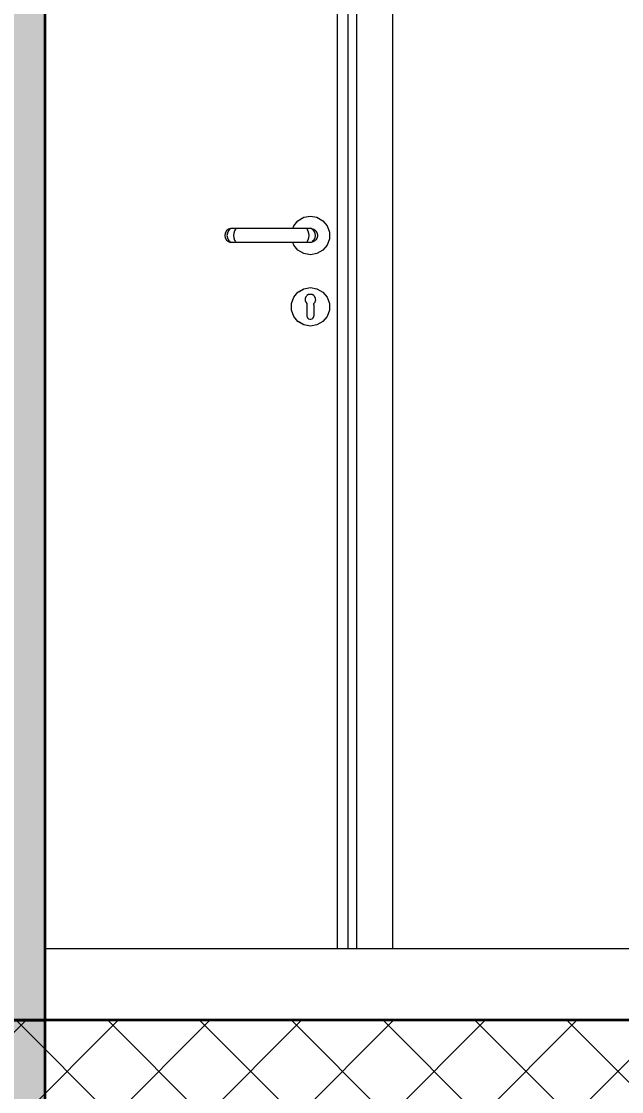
# Model space of a CAD drawing. Header units: millimetres. Extents: x -15634 to 67596, y -3027 to 55843.
# Drawn here: x 3861 to 4703, y 17796 to 19296 of the extents above; entities that cross this region are included whole.
import ezdxf

# ---------------------------------------------------------------- set-up
doc = ezdxf.new("R2010")
doc.units = ezdxf.units.MM
doc.header["$MEASUREMENT"] = 0
doc.set_wipeout_variables(frame=1)
doc.linetypes.add('Wipeout_Contour', pattern=[1000, 0, -1000])
doc.layers.add('Dimensioning - General', color=7, linetype='Continuous')
doc.layers.add('Structural - Bearing', color=7, linetype='Continuous')
for name, color, linetype, lineweight, true_color in [('Dimensioning - General_Pen_No__61', 7, 'Continuous', 20, 0x6a6a6a), ('Dimensioning - General_Pen_No__88', 7, 'Continuous', 20, 0xfd4435), ('Structural - Bearing_Pen_No__61', 7, 'Continuous', 20, 0x6a6a6a), ('Structural - Bearing_Pen_No__82', 7, 'Continuous', 20, 0xaaaaaa)]:
    doc.layers.add(name, color=color, linetype=linetype, lineweight=lineweight, true_color=true_color)
for name, color, linetype, lineweight in [('Structural - Bearing_Pen_No__1', 7, 'Continuous', 13), ('Structural - Bearing_Pen_No__101', 252, 'Continuous', 13), ('Structural - Bearing_Pen_No__7', 7, 'Continuous', 35)]:
    doc.layers.add(name, color=color, linetype=linetype, lineweight=lineweight)
doc.styles.add('GENERATED_STYLE_6', font='calibril.ttf')
doc.dimstyles.new('GENERATED_STYLE__3', dxfattribs={"dimtxt": 195.999997, "dimasz": 106.4, "dimexe": 0.18, "dimexo": 0.0625, "dimgap": 0.09, "dimtad": 1, "dimdec": 0, "dimlfac": 0.1, "dimzin": 0, "dimdsep": 46, "dimtxsty": 'GENERATED_STYLE_6', "dimblk": 'ARROWHEAD_2', "dimblk1": 'ARROWHEAD_2', "dimblk2": 'ARROWHEAD_2', "dimcen": 0.09, "dimse1": 1, "dimse2": 1, "dimclrd": 256, "dimclre": 256, "dimclrt": 256, "dimadec": 0, "dimazin": 0, "dimtfac": 1, "dimtdec": 4, "dimtmove": 0, "dimatfit": 3, "dimfxl": 1, "dimtolj": 1, "dimtzin": 0, "dimarcsym": 0})

# ---------------------------------------------------------------- blocks, each defined once
blk = doc.blocks.new('*D46')
at = {"layer": 'Dimensioning - General_Pen_No__61', "color": 251, "linetype": 'Continuous', "lineweight": 20, "true_color": 0x6a6a6a, "transparency": 16777216}
for p, q in [((27454.4, 17936), (27594.4, 17855.2)), ((27629.4, 17895.6), (27419.4, 17895.6)), ((27524.4, 17695.6), (27524.4, 17895.6)), ((27454.4, 17736), (27594.4, 17655.2)), ((27629.4, 17695.6), (27419.4, 17695.6))]:
    blk.add_line(p, q, dxfattribs=at)
blk = doc.blocks.new('ARROWHEAD_2')
at = {"color": 0, "linetype": 'Continuous', "lineweight": 0}
for p, q in [((-0.378, -0.655), (0.378, 0.655)), ((0, 0), (-1, 0))]:
    blk.add_line(p, q, dxfattribs=at)
blk = doc.blocks.new('*D47')
at = {"layer": 'Dimensioning - General_Pen_No__61', "color": 251, "linetype": 'Continuous', "lineweight": 20, "true_color": 0x6a6a6a, "transparency": 16777216}
for p, q in [((27454.4, 20636), (27594.4, 20555.2)), ((27629.4, 20595.6), (27419.4, 20595.6)), ((27524.4, 17895.6), (27524.4, 20595.6)), ((27454.4, 17936), (27594.4, 17855.2)), ((27629.4, 17895.6), (27419.4, 17895.6))]:
    blk.add_line(p, q, dxfattribs=at)
at = {"layer": 'Dimensioning - General_Pen_No__88', "color": 20, "lineweight": 20, "true_color": 0xfd4435, "transparency": 16777216, "char_height": 196, "attachment_point": 7, "rotation": 90, "style": 'GENERATED_STYLE_6'}
for s, insert in [('\\A1;{\\pql;\\fCalibri Light|b0|i0|c0|p34;20}', (27485.2, 20237.4)), ('\\A1;{\\pql;\\fCalibri Light|b0|i0|c0|p34;270}', (27485.2, 19007.3))]:
    blk.add_mtext(s, dxfattribs=dict(at, insert=insert))
blk = doc.blocks.new('*D94')
at = {"layer": 'Dimensioning - General_Pen_No__61', "color": 251, "linetype": 'Continuous', "lineweight": 20, "true_color": 0x6a6a6a, "transparency": 16777216}
for p, q in [((28004.4, 17936), (28144.4, 17855.2)), ((28179.4, 17895.6), (27969.4, 17895.6)), ((28074.4, 17695.6), (28074.4, 17895.6)), ((28004.4, 17736), (28144.4, 17655.2)), ((28179.4, 17695.6), (27969.4, 17695.6))]:
    blk.add_line(p, q, dxfattribs=at)
blk = doc.blocks.new('*D95')
at = {"layer": 'Dimensioning - General_Pen_No__61', "color": 251, "linetype": 'Continuous', "lineweight": 20, "true_color": 0x6a6a6a, "transparency": 16777216}
for p, q in [((28004.4, 20636), (28144.4, 20555.2)), ((28179.4, 20595.6), (27969.4, 20595.6)), ((28074.4, 17895.6), (28074.4, 20595.6)), ((28004.4, 17936), (28144.4, 17855.2)), ((28179.4, 17895.6), (27969.4, 17895.6))]:
    blk.add_line(p, q, dxfattribs=at)
at = {"layer": 'Dimensioning - General_Pen_No__88', "color": 20, "lineweight": 20, "true_color": 0xfd4435, "transparency": 16777216, "char_height": 196, "attachment_point": 7, "rotation": 90, "style": 'GENERATED_STYLE_6'}
for s, insert in [('\\A1;{\\pql;\\fCalibri Light|b0|i0|c0|p34;20}', (28035.2, 20237.4)), ('\\A1;{\\pql;\\fCalibri Light|b0|i0|c0|p34;270}', (28035.2, 19007.3))]:
    blk.add_mtext(s, dxfattribs=dict(at, insert=insert))
blk = doc.blocks.new('*D125')
at = {"layer": 'Dimensioning - General_Pen_No__61', "color": 251, "linetype": 'Continuous', "lineweight": 20, "true_color": 0x6a6a6a, "transparency": 16777216}
for p, q in [((28554.4, 17936), (28694.4, 17855.2)), ((28729.4, 17895.6), (28519.4, 17895.6)), ((28624.4, 14995.6), (28624.4, 17895.6)), ((28554.4, 15036), (28694.4, 14955.2)), ((28729.4, 14995.6), (28519.4, 14995.6))]:
    blk.add_line(p, q, dxfattribs=at)
at = {"layer": 'Dimensioning - General_Pen_No__88', "color": 20, "lineweight": 20, "true_color": 0xfd4435, "transparency": 16777216, "insert": (28585.2, 16207.3), "char_height": 196, "attachment_point": 7, "rotation": 90, "style": 'GENERATED_STYLE_6'}
blk.add_mtext('\\A1;{\\pql;\\fCalibri Light|b0|i0|c0|p34;290}', dxfattribs=at)
blk = doc.blocks.new('*D126')
at = {"layer": 'Dimensioning - General_Pen_No__61', "color": 251, "linetype": 'Continuous', "lineweight": 20, "true_color": 0x6a6a6a, "transparency": 16777216}
for p, q in [((28554.4, 20836), (28694.4, 20755.2)), ((28729.4, 20795.6), (28519.4, 20795.6)), ((28624.4, 17895.6), (28624.4, 20795.6)), ((28554.4, 17936), (28694.4, 17855.2)), ((28729.4, 17895.6), (28519.4, 17895.6))]:
    blk.add_line(p, q, dxfattribs=at)
at = {"layer": 'Dimensioning - General_Pen_No__88', "color": 20, "lineweight": 20, "true_color": 0xfd4435, "transparency": 16777216, "insert": (28585.2, 19107.3), "char_height": 196, "attachment_point": 7, "rotation": 90, "style": 'GENERATED_STYLE_6'}
blk.add_mtext('\\A1;{\\pql;\\fCalibri Light|b0|i0|c0|p34;290}', dxfattribs=at)

msp = doc.modelspace()

# ---------------------------------------------------------------- wipeouts: each hides what was drawn before it
at = {"color": 254, "linetype": 'Wipeout_Contour', "lineweight": 0, "ltscale": 78090.72784}
msp.add_wipeout([(4319.4, 17995.6), (4331.4, 17995.6), (4331.4, 20082.6), (4319.4, 20070.6)], dxfattribs=at).dxf.layer = 'Structural - Bearing'
at = {"color": 254, "linetype": 'Wipeout_Contour', "lineweight": 0, "ltscale": 525671.543718}
msp.add_wipeout([(4241.7, 19005.5), (4268.1, 19005.5), (4271.4, 19004.3), (4274, 19002), (4275.8, 18999), (4276.4, 18995.6), (4275.8, 18992.2), (4274, 18989.2), (4271.4, 18986.9), (4268.1, 18985.8), (4241.7, 18985.8), (4243, 18982.1), (4249, 18974.9), (4257.1, 18970.2), (4266.4, 18968.6), (4275.6, 18970.2), (4283.7, 18974.9), (4289.7, 18982.1), (4293, 18990.9), (4293, 19000.3), (4289.7, 19009.1), (4283.7, 19016.3), (4275.6, 19021), (4266.4, 19022.6), (4257.1, 19021), (4249, 19016.3), (4243, 19009.1)], dxfattribs=at).dxf.layer = 'Structural - Bearing'
at = {"color": 254, "linetype": 'Wipeout_Contour', "lineweight": 0, "ltscale": 135685.341615}
msp.add_wipeout([(4260, 18909.4), (4260.9, 18910.5), (4257.2, 18920.9), (4249.1, 18916.2), (4259, 18904.4), (4259, 18904.4), (4259, 18907)], dxfattribs=at).dxf.layer = 'Structural - Bearing'

# ---------------------------------------------------------------- next in the draw order: wipeouts: each hides what was drawn before it
at = {"color": 254, "linetype": 'Wipeout_Contour', "lineweight": 0, "ltscale": 78178.989806}
msp.add_wipeout([(4381.4, 17995.6), (4381.4, 20132.6), (4331.4, 20082.6), (4331.4, 17995.6)], dxfattribs=at).dxf.layer = 'Structural - Bearing'
at = {"color": 254, "linetype": 'Wipeout_Contour', "lineweight": 0, "ltscale": 78037.695023}
msp.add_wipeout([(4304.4, 20055.6), (4304.4, 17995.6), (4319.4, 17995.6), (4319.4, 20055.6)], dxfattribs=at).dxf.layer = 'Structural - Bearing'
at = {"color": 254, "linetype": 'Wipeout_Contour', "lineweight": 0, "ltscale": 77913.321711}
msp.add_wipeout([(4265.9, 19005.5), (4268.8, 19004.3), (4271.4, 19004.3), (4268.1, 19005.5)], dxfattribs=at).dxf.layer = 'Structural - Bearing'
at = {"color": 254, "linetype": 'Wipeout_Contour', "lineweight": 0, "ltscale": 77875.789723}
msp.add_wipeout([(4273.3, 18995.6), (4272.8, 18992.2), (4275.8, 18992.2), (4276.4, 18995.6)], dxfattribs=at).dxf.layer = 'Structural - Bearing'
at = {"color": 254, "linetype": 'Wipeout_Contour', "lineweight": 0, "ltscale": 116267.524957}
msp.add_wipeout([(4259.8, 18902), (4259, 18904.4), (4249.1, 18916.2), (4243.1, 18909.1), (4261.4, 18898.5), (4261.4, 18900)], dxfattribs=at).dxf.layer = 'Structural - Bearing'

# ---------------------------------------------------------------- next in the draw order: wipeouts: each hides what was drawn before it
at = {"color": 254, "linetype": 'Wipeout_Contour', "lineweight": 0, "ltscale": 77909.108755}
msp.add_wipeout([(4268.8, 19004.3), (4271.2, 19002), (4274, 19002), (4271.4, 19004.3)], dxfattribs=at).dxf.layer = 'Structural - Bearing'
at = {"color": 254, "linetype": 'Wipeout_Contour', "lineweight": 0, "ltscale": 77862.278344}
msp.add_wipeout([(4272.8, 18992.2), (4271.2, 18989.2), (4274, 18989.2), (4275.8, 18992.2)], dxfattribs=at).dxf.layer = 'Structural - Bearing'
at = {"color": 254, "linetype": 'Wipeout_Contour', "lineweight": 0, "ltscale": 77563.065218}
msp.add_wipeout([(4249, 18916.3), (4249.1, 18916.2), (4257.2, 18920.9), (4257.1, 18921)], dxfattribs=at).dxf.layer = 'Structural - Bearing'

# ---------------------------------------------------------------- next in the draw order: wipeouts: each hides what was drawn before it
at = {"color": 254, "linetype": 'Wipeout_Contour', "lineweight": 0, "ltscale": 77900.710206}
msp.add_wipeout([(4271.2, 19002), (4272.8, 18999), (4275.8, 18999), (4274, 19002)], dxfattribs=at).dxf.layer = 'Structural - Bearing'
at = {"color": 254, "linetype": 'Wipeout_Contour', "lineweight": 0, "ltscale": 77850.226387}
msp.add_wipeout([(4271.2, 18989.2), (4268.8, 18986.9), (4271.4, 18986.9), (4274, 18989.2)], dxfattribs=at).dxf.layer = 'Structural - Bearing'
at = {"color": 254, "linetype": 'Wipeout_Contour', "lineweight": 0, "ltscale": 116336.309587}
msp.add_wipeout([(4261.6, 18911.3), (4263.8, 18912.6), (4266.4, 18913), (4266.4, 18922.5), (4257.2, 18920.9), (4260.9, 18910.5)], dxfattribs=at).dxf.layer = 'Structural - Bearing'

# ---------------------------------------------------------------- next in the draw order: wipeouts: each hides what was drawn before it
at = {"color": 254, "linetype": 'Wipeout_Contour', "lineweight": 0, "ltscale": 77889.136807}
msp.add_wipeout([(4275.8, 18999), (4272.8, 18999), (4273.3, 18995.6), (4276.4, 18995.6)], dxfattribs=at).dxf.layer = 'Structural - Bearing'
at = {"color": 254, "linetype": 'Wipeout_Contour', "lineweight": 0, "ltscale": 77841.089581}
msp.add_wipeout([(4268.8, 18986.9), (4265.9, 18985.8), (4268.1, 18985.8), (4271.4, 18986.9)], dxfattribs=at).dxf.layer = 'Structural - Bearing'
at = {"color": 254, "linetype": 'Wipeout_Contour', "lineweight": 0, "ltscale": 77582.974572}
msp.add_wipeout([(4257.1, 18921), (4257.2, 18920.9), (4266.4, 18922.5), (4266.4, 18922.6)], dxfattribs=at).dxf.layer = 'Structural - Bearing'
at = {"color": 254, "linetype": 'Wipeout_Contour', "lineweight": 0, "ltscale": 77492.706753}
msp.add_wipeout([(4261.4, 18896.5), (4261.4, 18898.5), (4243.1, 18909.1), (4239.9, 18900.3)], dxfattribs=at).dxf.layer = 'Structural - Bearing'

# ---------------------------------------------------------------- next in the draw order: wipeouts: each hides what was drawn before it
at = {"color": 254, "linetype": 'Wipeout_Contour', "lineweight": 0, "ltscale": 77909.341599}
msp.add_wipeout([(4265.9, 19005.5), (4259.8, 19005.5), (4261.5, 19004.3), (4268.8, 19004.3)], dxfattribs=at).dxf.layer = 'Structural - Bearing'
at = {"color": 254, "linetype": 'Wipeout_Contour', "lineweight": 0, "ltscale": 77870.448893}
msp.add_wipeout([(4273.3, 18995.6), (4264, 18995.6), (4263.7, 18992.2), (4272.8, 18992.2)], dxfattribs=at).dxf.layer = 'Structural - Bearing'
at = {"color": 254, "linetype": 'Wipeout_Contour', "lineweight": 0, "ltscale": 77533.750429}
msp.add_wipeout([(4243, 18909.1), (4243.1, 18909.1), (4249.1, 18916.2), (4249, 18916.3)], dxfattribs=at).dxf.layer = 'Structural - Bearing'
at = {"color": 254, "linetype": 'Wipeout_Contour', "lineweight": 0, "ltscale": 116346.219234}
msp.add_wipeout([(4268.9, 18912.6), (4271.1, 18911.3), (4271.8, 18910.5), (4275.6, 18920.9), (4266.4, 18922.5), (4266.4, 18913)], dxfattribs=at).dxf.layer = 'Structural - Bearing'
at = {"color": 254, "linetype": 'Wipeout_Contour', "lineweight": 0, "ltscale": 96771.207453}
msp.add_wipeout([(4257.2, 18870.3), (4261.5, 18882.3), (4261.4, 18883.1), (4261.4, 18889.6), (4249.1, 18875)], dxfattribs=at).dxf.layer = 'Structural - Bearing'

# ---------------------------------------------------------------- next in the draw order: wipeouts: each hides what was drawn before it
at = {"color": 254, "linetype": 'Wipeout_Contour', "lineweight": 0, "ltscale": 77904.494913}
msp.add_wipeout([(4268.8, 19004.3), (4261.5, 19004.3), (4262.8, 19002), (4271.2, 19002)], dxfattribs=at).dxf.layer = 'Structural - Bearing'
at = {"color": 254, "linetype": 'Wipeout_Contour', "lineweight": 0, "ltscale": 77857.189617}
msp.add_wipeout([(4272.8, 18992.2), (4263.7, 18992.2), (4262.8, 18989.2), (4271.2, 18989.2)], dxfattribs=at).dxf.layer = 'Structural - Bearing'
at = {"color": 254, "linetype": 'Wipeout_Contour', "lineweight": 0, "ltscale": 77591.086113}
msp.add_wipeout([(4266.4, 18922.6), (4266.4, 18922.5), (4275.6, 18920.9), (4275.6, 18921)], dxfattribs=at).dxf.layer = 'Structural - Bearing'
at = {"color": 254, "linetype": 'Wipeout_Contour', "lineweight": 0, "ltscale": 77432.221307}
msp.add_wipeout([(4261.4, 18889.6), (4261.4, 18892.7), (4243.1, 18882.2), (4249.1, 18875)], dxfattribs=at).dxf.layer = 'Structural - Bearing'

# ---------------------------------------------------------------- next in the draw order: wipeouts: each hides what was drawn before it
at = {"color": 254, "linetype": 'Wipeout_Contour', "lineweight": 0, "ltscale": 77895.623967}
msp.add_wipeout([(4271.2, 19002), (4262.8, 19002), (4263.7, 18999), (4272.8, 18999)], dxfattribs=at).dxf.layer = 'Structural - Bearing'
at = {"color": 254, "linetype": 'Wipeout_Contour', "lineweight": 0, "ltscale": 77845.60908}
msp.add_wipeout([(4271.2, 18989.2), (4262.8, 18989.2), (4261.5, 18986.9), (4268.8, 18986.9)], dxfattribs=at).dxf.layer = 'Structural - Bearing'
at = {"color": 254, "linetype": 'Wipeout_Contour', "lineweight": 0, "ltscale": 135712.647661}
msp.add_wipeout([(4272.8, 18909.4), (4273.7, 18907), (4273.8, 18904.4), (4273.7, 18904.4), (4283.7, 18916.2), (4275.6, 18920.9), (4271.8, 18910.5)], dxfattribs=at).dxf.layer = 'Structural - Bearing'
at = {"color": 254, "linetype": 'Wipeout_Contour', "lineweight": 0, "ltscale": 77451.044207}
msp.add_wipeout([(4261.4, 18892.7), (4261.4, 18894.7), (4239.9, 18890.9), (4243.1, 18882.2)], dxfattribs=at).dxf.layer = 'Structural - Bearing'

# ---------------------------------------------------------------- next in the draw order: wipeouts: each hides what was drawn before it
at = {"color": 254, "linetype": 'Wipeout_Contour', "lineweight": 0, "ltscale": 77883.796884}
msp.add_wipeout([(4272.8, 18999), (4263.7, 18999), (4264, 18995.6), (4273.3, 18995.6)], dxfattribs=at).dxf.layer = 'Structural - Bearing'
at = {"color": 254, "linetype": 'Wipeout_Contour', "lineweight": 0, "ltscale": 77837.10579}
msp.add_wipeout([(4268.8, 18986.9), (4261.5, 18986.9), (4259.8, 18985.8), (4265.9, 18985.8)], dxfattribs=at).dxf.layer = 'Structural - Bearing'
at = {"color": 254, "linetype": 'Wipeout_Contour', "lineweight": 0, "ltscale": 77586.422024}
msp.add_wipeout([(4275.6, 18921), (4275.6, 18920.9), (4283.7, 18916.2), (4283.7, 18916.3)], dxfattribs=at).dxf.layer = 'Structural - Bearing'
at = {"color": 254, "linetype": 'Wipeout_Contour', "lineweight": 0, "ltscale": 77471.208056}
msp.add_wipeout([(4261.4, 18894.7), (4261.4, 18896.5), (4239.9, 18900.3), (4239.9, 18890.9)], dxfattribs=at).dxf.layer = 'Structural - Bearing'
at = {"color": 254, "linetype": 'Wipeout_Contour', "lineweight": 0, "ltscale": 154821.606977}
msp.add_wipeout([(4261.7, 18881.4), (4261.5, 18882.3), (4257.2, 18870.3), (4266.4, 18868.7), (4266.4, 18878.2), (4265.5, 18878.2), (4263.9, 18878.8), (4262.5, 18879.9)], dxfattribs=at).dxf.layer = 'Structural - Bearing'

# ---------------------------------------------------------------- next in the draw order: wipeouts: each hides what was drawn before it
at = {"color": 254, "linetype": 'Wipeout_Contour', "lineweight": 0, "ltscale": 77902.530439}
msp.add_wipeout([(4259.8, 19005.5), (4251.6, 19005.5), (4252, 19004.3), (4261.5, 19004.3)], dxfattribs=at).dxf.layer = 'Structural - Bearing'
at = {"color": 254, "linetype": 'Wipeout_Contour', "lineweight": 0, "ltscale": 77861.509586}
msp.add_wipeout([(4252.7, 18995.6), (4252.6, 18992.2), (4263.7, 18992.2), (4264, 18995.6)], dxfattribs=at).dxf.layer = 'Structural - Bearing'
at = {"color": 254, "linetype": 'Wipeout_Contour', "lineweight": 0, "ltscale": 116296.424628}
msp.add_wipeout([(4272.9, 18902), (4271.4, 18900), (4271.4, 18898.5), (4289.7, 18909.1), (4283.7, 18916.2), (4273.7, 18904.4)], dxfattribs=at).dxf.layer = 'Structural - Bearing'
at = {"color": 254, "linetype": 'Wipeout_Contour', "lineweight": 0, "ltscale": 77498.557855}
msp.add_wipeout([(4239.8, 18900.3), (4239.9, 18900.3), (4243.1, 18909.1), (4243, 18909.1)], dxfattribs=at).dxf.layer = 'Structural - Bearing'
at = {"color": 254, "linetype": 'Wipeout_Contour', "lineweight": 0, "ltscale": 77383.682763}
msp.add_wipeout([(4257.1, 18870.2), (4257.2, 18870.3), (4249.1, 18875), (4249, 18874.9)], dxfattribs=at).dxf.layer = 'Structural - Bearing'
at = {"color": 254, "linetype": 'Wipeout_Contour', "lineweight": 0, "ltscale": 154833.568287}
msp.add_wipeout([(4267.2, 18878.2), (4266.4, 18878.2), (4266.4, 18868.7), (4275.6, 18870.3), (4271.2, 18882.3), (4271.1, 18881.4), (4270.2, 18879.9), (4268.9, 18878.8)], dxfattribs=at).dxf.layer = 'Structural - Bearing'

# ---------------------------------------------------------------- next in the draw order: wipeouts: each hides what was drawn before it
at = {"color": 254, "linetype": 'Wipeout_Contour', "lineweight": 0, "ltscale": 77896.689499}
msp.add_wipeout([(4261.5, 19004.3), (4252, 19004.3), (4252.4, 19002), (4262.8, 19002)], dxfattribs=at).dxf.layer = 'Structural - Bearing'
at = {"color": 254, "linetype": 'Wipeout_Contour', "lineweight": 0, "ltscale": 77848.641145}
msp.add_wipeout([(4252.6, 18992.2), (4252.4, 18989.2), (4262.8, 18989.2), (4263.7, 18992.2)], dxfattribs=at).dxf.layer = 'Structural - Bearing'
at = {"color": 254, "linetype": 'Wipeout_Contour', "lineweight": 0, "ltscale": 77569.544596}
msp.add_wipeout([(4283.7, 18916.3), (4283.7, 18916.2), (4289.7, 18909.1), (4289.7, 18909.1)], dxfattribs=at).dxf.layer = 'Structural - Bearing'
at = {"color": 254, "linetype": 'Wipeout_Contour', "lineweight": 0, "ltscale": 77400.599462}
msp.add_wipeout([(4249, 18874.9), (4249.1, 18875), (4243.1, 18882.2), (4243, 18882.1)], dxfattribs=at).dxf.layer = 'Structural - Bearing'
at = {"color": 254, "linetype": 'Wipeout_Contour', "lineweight": 0, "ltscale": 77379.006551}
msp.add_wipeout([(4266.4, 18868.6), (4266.4, 18868.7), (4257.2, 18870.3), (4257.1, 18870.2)], dxfattribs=at).dxf.layer = 'Structural - Bearing'

# ---------------------------------------------------------------- next in the draw order: wipeouts: each hides what was drawn before it
at = {"color": 254, "linetype": 'Wipeout_Contour', "lineweight": 0, "ltscale": 77887.079671}
msp.add_wipeout([(4252.4, 19002), (4252.6, 18999), (4263.7, 18999), (4262.8, 19002)], dxfattribs=at).dxf.layer = 'Structural - Bearing'
at = {"color": 254, "linetype": 'Wipeout_Contour', "lineweight": 0, "ltscale": 77837.797809}
msp.add_wipeout([(4262.8, 18989.2), (4252.4, 18989.2), (4252, 18986.9), (4261.5, 18986.9)], dxfattribs=at).dxf.layer = 'Structural - Bearing'
at = {"color": 254, "linetype": 'Wipeout_Contour', "lineweight": 0, "ltscale": 77519.097693}
msp.add_wipeout([(4271.4, 18898.5), (4271.4, 18896.5), (4292.9, 18900.3), (4289.7, 18909.1)], dxfattribs=at).dxf.layer = 'Structural - Bearing'
at = {"color": 254, "linetype": 'Wipeout_Contour', "lineweight": 0, "ltscale": 77427.709507}
msp.add_wipeout([(4243, 18882.1), (4243.1, 18882.2), (4239.9, 18890.9), (4239.8, 18890.9)], dxfattribs=at).dxf.layer = 'Structural - Bearing'

# ---------------------------------------------------------------- next in the draw order: wipeouts: each hides what was drawn before it
at = {"color": 254, "linetype": 'Wipeout_Contour', "lineweight": 0, "ltscale": 77874.859092}
msp.add_wipeout([(4252.6, 18999), (4252.7, 18995.6), (4264, 18995.6), (4263.7, 18999)], dxfattribs=at).dxf.layer = 'Structural - Bearing'
at = {"color": 254, "linetype": 'Wipeout_Contour', "lineweight": 0, "ltscale": 77830.288337}
msp.add_wipeout([(4261.5, 18986.9), (4252, 18986.9), (4251.6, 18985.8), (4259.8, 18985.8)], dxfattribs=at).dxf.layer = 'Structural - Bearing'
at = {"color": 254, "linetype": 'Wipeout_Contour', "lineweight": 0, "ltscale": 77461.731752}
msp.add_wipeout([(4239.8, 18890.9), (4239.9, 18890.9), (4239.9, 18900.3), (4239.8, 18900.3)], dxfattribs=at).dxf.layer = 'Structural - Bearing'
at = {"color": 254, "linetype": 'Wipeout_Contour', "lineweight": 0, "ltscale": 77542.482599}
msp.add_wipeout([(4289.7, 18909.1), (4289.7, 18909.1), (4292.9, 18900.3), (4293, 18900.3)], dxfattribs=at).dxf.layer = 'Structural - Bearing'
at = {"color": 254, "linetype": 'Wipeout_Contour', "lineweight": 0, "ltscale": 96789.93227}
msp.add_wipeout([(4283.7, 18875), (4271.4, 18889.6), (4271.4, 18883.1), (4271.2, 18882.3), (4275.6, 18870.3)], dxfattribs=at).dxf.layer = 'Structural - Bearing'

# ---------------------------------------------------------------- next in the draw order: wipeouts: each hides what was drawn before it
at = {"color": 254, "linetype": 'Wipeout_Contour', "lineweight": 0, "ltscale": 77863.656284}
msp.add_wipeout([(4251.6, 19005.5), (4171.1, 19005.5), (4170.7, 19004.3), (4252, 19004.3)], dxfattribs=at).dxf.layer = 'Structural - Bearing'
at = {"color": 254, "linetype": 'Wipeout_Contour', "lineweight": 0, "ltscale": 77820.845193}
msp.add_wipeout([(4252.7, 18995.6), (4170.1, 18995.6), (4170.1, 18992.2), (4252.6, 18992.2)], dxfattribs=at).dxf.layer = 'Structural - Bearing'
at = {"color": 254, "linetype": 'Wipeout_Contour', "lineweight": 0, "ltscale": 77498.9509}
msp.add_wipeout([(4271.4, 18896.5), (4271.4, 18894.7), (4292.9, 18890.9), (4292.9, 18900.3)], dxfattribs=at).dxf.layer = 'Structural - Bearing'
at = {"color": 254, "linetype": 'Wipeout_Contour', "lineweight": 0, "ltscale": 77387.138848}
msp.add_wipeout([(4275.6, 18870.2), (4275.6, 18870.3), (4266.4, 18868.7), (4266.4, 18868.6)], dxfattribs=at).dxf.layer = 'Structural - Bearing'

# ---------------------------------------------------------------- next in the draw order: wipeouts: each hides what was drawn before it
at = {"color": 254, "linetype": 'Wipeout_Contour', "lineweight": 0, "ltscale": 77808.293084}
msp.add_wipeout([(4170.1, 18992.2), (4170.4, 18989.2), (4252.4, 18989.2), (4252.6, 18992.2)], dxfattribs=at).dxf.layer = 'Structural - Bearing'
at = {"color": 254, "linetype": 'Wipeout_Contour', "lineweight": 0, "ltscale": 77856.980998}
msp.add_wipeout([(4252, 19004.3), (4170.7, 19004.3), (4170.4, 19002), (4252.4, 19002)], dxfattribs=at).dxf.layer = 'Structural - Bearing'
at = {"color": 254, "linetype": 'Wipeout_Contour', "lineweight": 0, "ltscale": 77477.455038}
msp.add_wipeout([(4271.4, 18894.7), (4271.4, 18892.7), (4289.7, 18882.2), (4292.9, 18890.9)], dxfattribs=at).dxf.layer = 'Structural - Bearing'

# ---------------------------------------------------------------- next in the draw order: wipeouts: each hides what was drawn before it
at = {"color": 254, "linetype": 'Wipeout_Contour', "lineweight": 0, "ltscale": 77846.751505}
msp.add_wipeout([(4170.1, 18999), (4252.6, 18999), (4252.4, 19002), (4170.4, 19002)], dxfattribs=at).dxf.layer = 'Structural - Bearing'
at = {"color": 254, "linetype": 'Wipeout_Contour', "lineweight": 0, "ltscale": 77798.059277}
msp.add_wipeout([(4252.4, 18989.2), (4170.4, 18989.2), (4170.7, 18986.9), (4252, 18986.9)], dxfattribs=at).dxf.layer = 'Structural - Bearing'
at = {"color": 254, "linetype": 'Wipeout_Contour', "lineweight": 0, "ltscale": 77454.664524}
msp.add_wipeout([(4271.4, 18892.7), (4271.4, 18889.6), (4283.7, 18875), (4289.7, 18882.2)], dxfattribs=at).dxf.layer = 'Structural - Bearing'

# ---------------------------------------------------------------- next in the draw order: wipeouts: each hides what was drawn before it
at = {"color": 254, "linetype": 'Wipeout_Contour', "lineweight": 0, "ltscale": 77834.201663}
msp.add_wipeout([(4252.6, 18999), (4170.1, 18999), (4170.1, 18995.6), (4252.7, 18995.6)], dxfattribs=at).dxf.layer = 'Structural - Bearing'
at = {"color": 254, "linetype": 'Wipeout_Contour', "lineweight": 0, "ltscale": 77791.378091}
msp.add_wipeout([(4252, 18986.9), (4170.7, 18986.9), (4171.1, 18985.8), (4251.6, 18985.8)], dxfattribs=at).dxf.layer = 'Structural - Bearing'
at = {"color": 254, "linetype": 'Wipeout_Contour', "lineweight": 0, "ltscale": 77508.494516}
msp.add_wipeout([(4293, 18900.3), (4292.9, 18900.3), (4292.9, 18890.9), (4293, 18890.9)], dxfattribs=at).dxf.layer = 'Structural - Bearing'
at = {"color": 254, "linetype": 'Wipeout_Contour', "lineweight": 0, "ltscale": 77407.092055}
msp.add_wipeout([(4283.7, 18874.9), (4283.7, 18875), (4275.6, 18870.3), (4275.6, 18870.2)], dxfattribs=at).dxf.layer = 'Structural - Bearing'

# ---------------------------------------------------------------- next in the draw order: wipeouts: each hides what was drawn before it
at = {"color": 254, "linetype": 'Wipeout_Contour', "lineweight": 0, "ltscale": 77824.861614}
msp.add_wipeout([(4171.1, 19005.5), (4163, 19005.5), (4161.3, 19004.3), (4170.7, 19004.3)], dxfattribs=at).dxf.layer = 'Structural - Bearing'
at = {"color": 254, "linetype": 'Wipeout_Contour', "lineweight": 0, "ltscale": 77780.285779}
msp.add_wipeout([(4170.1, 18995.6), (4158.7, 18995.6), (4159, 18992.2), (4170.1, 18992.2)], dxfattribs=at).dxf.layer = 'Structural - Bearing'
at = {"color": 254, "linetype": 'Wipeout_Contour', "lineweight": 0, "ltscale": 523069.714545}
msp.add_wipeout([(4259, 18904.4), (4259.8, 18902), (4261.4, 18900), (4261.4, 18883.1), (4261.7, 18881.4), (4262.5, 18879.9), (4263.9, 18878.8), (4265.5, 18878.2), (4267.2, 18878.2), (4268.9, 18878.8), (4270.2, 18879.9), (4271.1, 18881.4), (4271.4, 18883.1), (4271.4, 18900), (4272.9, 18902), (4273.7, 18904.4), (4273.8, 18904.4), (4273.7, 18907), (4272.8, 18909.4), (4271.8, 18910.5), (4271.1, 18911.3), (4268.9, 18912.6), (4266.4, 18913), (4263.8, 18912.6), (4261.6, 18911.3), (4260, 18909.4), (4259, 18907)], dxfattribs=at).dxf.layer = 'Structural - Bearing'
at = {"color": 254, "linetype": 'Wipeout_Contour', "lineweight": 0, "ltscale": 77471.673215}
msp.add_wipeout([(4293, 18890.9), (4292.9, 18890.9), (4289.7, 18882.2), (4289.7, 18882.1)], dxfattribs=at).dxf.layer = 'Structural - Bearing'

# ---------------------------------------------------------------- next in the draw order: wipeouts: each hides what was drawn before it
at = {"color": 254, "linetype": 'Wipeout_Contour', "lineweight": 0, "ltscale": 77768.045255}
msp.add_wipeout([(4159, 18992.2), (4159.9, 18989.2), (4170.4, 18989.2), (4170.1, 18992.2)], dxfattribs=at).dxf.layer = 'Structural - Bearing'
at = {"color": 254, "linetype": 'Wipeout_Contour', "lineweight": 0, "ltscale": 77817.36374}
msp.add_wipeout([(4170.7, 19004.3), (4161.3, 19004.3), (4159.9, 19002), (4170.4, 19002)], dxfattribs=at).dxf.layer = 'Structural - Bearing'
at = {"color": 254, "linetype": 'Wipeout_Contour', "lineweight": 0, "ltscale": 77436.453306}
msp.add_wipeout([(4289.7, 18882.1), (4289.7, 18882.2), (4283.7, 18875), (4283.7, 18874.9)], dxfattribs=at).dxf.layer = 'Structural - Bearing'

# ---------------------------------------------------------------- next in the draw order: wipeouts: each hides what was drawn before it
at = {"color": 254, "linetype": 'Wipeout_Contour', "lineweight": 0, "ltscale": 77806.523526}
msp.add_wipeout([(4159.9, 19002), (4159, 18999), (4170.1, 18999), (4170.4, 19002)], dxfattribs=at).dxf.layer = 'Structural - Bearing'
at = {"color": 254, "linetype": 'Wipeout_Contour', "lineweight": 0, "ltscale": 77758.412052}
msp.add_wipeout([(4170.4, 18989.2), (4159.9, 18989.2), (4161.3, 18986.9), (4170.7, 18986.9)], dxfattribs=at).dxf.layer = 'Structural - Bearing'

# ---------------------------------------------------------------- next in the draw order: wipeouts: each hides what was drawn before it
at = {"color": 254, "linetype": 'Wipeout_Contour', "lineweight": 0, "ltscale": 77793.649195}
msp.add_wipeout([(4159, 18999), (4158.7, 18995.6), (4170.1, 18995.6), (4170.1, 18999)], dxfattribs=at).dxf.layer = 'Structural - Bearing'
at = {"color": 254, "linetype": 'Wipeout_Contour', "lineweight": 0, "ltscale": 77752.547398}
msp.add_wipeout([(4170.7, 18986.9), (4161.3, 18986.9), (4163, 18985.8), (4171.1, 18985.8)], dxfattribs=at).dxf.layer = 'Structural - Bearing'

# ---------------------------------------------------------------- next in the draw order: wipeouts: each hides what was drawn before it
at = {"color": 254, "linetype": 'Wipeout_Contour', "lineweight": 0, "ltscale": 77818.197886}
msp.add_wipeout([(4163, 19005.5), (4156.8, 19005.5), (4153.9, 19004.3), (4161.3, 19004.3)], dxfattribs=at).dxf.layer = 'Structural - Bearing'
at = {"color": 254, "linetype": 'Wipeout_Contour', "lineweight": 0, "ltscale": 77771.552461}
msp.add_wipeout([(4158.7, 18995.6), (4149.4, 18995.6), (4150, 18992.2), (4159, 18992.2)], dxfattribs=at).dxf.layer = 'Structural - Bearing'

# ---------------------------------------------------------------- next in the draw order: wipeouts: each hides what was drawn before it
at = {"color": 254, "linetype": 'Wipeout_Contour', "lineweight": 0, "ltscale": 77759.69158}
msp.add_wipeout([(4159, 18992.2), (4150, 18992.2), (4151.5, 18989.2), (4159.9, 18989.2)], dxfattribs=at).dxf.layer = 'Structural - Bearing'
at = {"color": 254, "linetype": 'Wipeout_Contour', "lineweight": 0, "ltscale": 77809.732414}
msp.add_wipeout([(4161.3, 19004.3), (4153.9, 19004.3), (4151.5, 19002), (4159.9, 19002)], dxfattribs=at).dxf.layer = 'Structural - Bearing'

# ---------------------------------------------------------------- next in the draw order: wipeouts: each hides what was drawn before it
at = {"color": 254, "linetype": 'Wipeout_Contour', "lineweight": 0, "ltscale": 77798.173941}
msp.add_wipeout([(4159.9, 19002), (4151.5, 19002), (4150, 18999), (4159, 18999)], dxfattribs=at).dxf.layer = 'Structural - Bearing'
at = {"color": 254, "linetype": 'Wipeout_Contour', "lineweight": 0, "ltscale": 77750.774985}
msp.add_wipeout([(4159.9, 18989.2), (4151.5, 18989.2), (4153.9, 18986.9), (4161.3, 18986.9)], dxfattribs=at).dxf.layer = 'Structural - Bearing'

# ---------------------------------------------------------------- next in the draw order: wipeouts: each hides what was drawn before it
at = {"color": 254, "linetype": 'Wipeout_Contour', "lineweight": 0, "ltscale": 77784.917361}
msp.add_wipeout([(4159, 18999), (4150, 18999), (4149.4, 18995.6), (4158.7, 18995.6)], dxfattribs=at).dxf.layer = 'Structural - Bearing'
at = {"color": 254, "linetype": 'Wipeout_Contour', "lineweight": 0, "ltscale": 77745.877501}
msp.add_wipeout([(4161.3, 18986.9), (4153.9, 18986.9), (4156.8, 18985.8), (4163, 18985.8)], dxfattribs=at).dxf.layer = 'Structural - Bearing'

# ---------------------------------------------------------------- next in the draw order: wipeouts: each hides what was drawn before it
at = {"color": 254, "linetype": 'Wipeout_Contour', "lineweight": 0, "ltscale": 77814.313869}
msp.add_wipeout([(4154.6, 19005.5), (4151.4, 19004.3), (4153.9, 19004.3), (4156.8, 19005.5)], dxfattribs=at).dxf.layer = 'Structural - Bearing'
at = {"color": 254, "linetype": 'Wipeout_Contour', "lineweight": 0, "ltscale": 77766.351617}
msp.add_wipeout([(4149.4, 18995.6), (4146.4, 18995.6), (4147, 18992.2), (4150, 18992.2)], dxfattribs=at).dxf.layer = 'Structural - Bearing'

# ---------------------------------------------------------------- next in the draw order: wipeouts: each hides what was drawn before it
at = {"color": 254, "linetype": 'Wipeout_Contour', "lineweight": 0, "ltscale": 77754.734302}
msp.add_wipeout([(4147, 18992.2), (4148.7, 18989.2), (4151.5, 18989.2), (4150, 18992.2)], dxfattribs=at).dxf.layer = 'Structural - Bearing'
at = {"color": 254, "linetype": 'Wipeout_Contour', "lineweight": 0, "ltscale": 77805.234451}
msp.add_wipeout([(4148.7, 19002), (4151.5, 19002), (4153.9, 19004.3), (4151.4, 19004.3)], dxfattribs=at).dxf.layer = 'Structural - Bearing'

# ---------------------------------------------------------------- next in the draw order: wipeouts: each hides what was drawn before it
at = {"color": 254, "linetype": 'Wipeout_Contour', "lineweight": 0, "ltscale": 77793.219093}
msp.add_wipeout([(4147, 18999), (4150, 18999), (4151.5, 19002), (4148.7, 19002)], dxfattribs=at).dxf.layer = 'Structural - Bearing'
at = {"color": 254, "linetype": 'Wipeout_Contour', "lineweight": 0, "ltscale": 77746.273636}
msp.add_wipeout([(4148.7, 18989.2), (4151.4, 18986.9), (4153.9, 18986.9), (4151.5, 18989.2)], dxfattribs=at).dxf.layer = 'Structural - Bearing'

# ---------------------------------------------------------------- next in the draw order: wipeouts: each hides what was drawn before it
at = {"color": 254, "linetype": 'Wipeout_Contour', "lineweight": 0, "ltscale": 77779.717403}
msp.add_wipeout([(4147, 18999), (4146.4, 18995.6), (4149.4, 18995.6), (4150, 18999)], dxfattribs=at).dxf.layer = 'Structural - Bearing'
at = {"color": 254, "linetype": 'Wipeout_Contour', "lineweight": 0, "ltscale": 77741.989884}
msp.add_wipeout([(4151.4, 18986.9), (4154.6, 18985.8), (4156.8, 18985.8), (4153.9, 18986.9)], dxfattribs=at).dxf.layer = 'Structural - Bearing'

# ---------------------------------------------------------------- next in the draw order: wipeouts: each hides what was drawn before it
at = {"color": 254, "linetype": 'Wipeout_Contour', "lineweight": 0, "ltscale": 157192.823182}
msp.add_wipeout([(3894.4, 17995.6), (3894.4, 17895.6), (5194.4, 17895.6), (5194.4, 20595.6), (3894.4, 20595.6), (3894.4, 20132.6), (4381.4, 20132.6), (4381.4, 17995.6)], dxfattribs=at).dxf.layer = 'Structural - Bearing'

# ---------------------------------------------------------------- next in the draw order: hatches: boundary and pattern name
at = {"layer": 'Structural - Bearing_Pen_No__1', "linetype": 'Continuous', "lineweight": 13}
h = msp.add_hatch(dxfattribs=at)
h.set_pattern_fill('CONCRETE_BLOCK', style=0, pattern_type=2)
h.set_pattern_definition([(45, (0, 0), (-64.34671, 64.34671), []), (135, (0, 0), (64.34671, 64.34671), [])])
h.paths.add_polyline_path([(-655.6, 17695.6), (44144.4, 17695.6), (44144.4, 17895.6), (-655.6, 17895.6)])
at = {"layer": 'Structural - Bearing_Pen_No__101', "linetype": 'Continuous', "lineweight": 13}
for points in [[(3774.4, 17895.6), (3894.4, 17895.6), (3894.4, 20795.6), (3774.4, 20795.6)], [(3774.4, 14995.6), (3894.4, 14995.6), (3894.4, 17895.6), (3774.4, 17895.6)]]:
    msp.add_hatch(color=252, dxfattribs=at).paths.add_polyline_path(points)

# ---------------------------------------------------------------- next in the draw order: linework, layer by layer
at = {"layer": 'Structural - Bearing_Pen_No__1', "color": 7, "linetype": 'Continuous', "lineweight": 13}
for p, q in [((3894.4, 17895.6), (3894.4, 20795.6)), ((3894.4, 14995.6), (3894.4, 17895.6)), ((3894.4, 17895.6), (6354.4, 17895.6))]:
    msp.add_line(p, q, dxfattribs=at)
at = {"layer": 'Structural - Bearing_Pen_No__61', "color": 251, "linetype": 'Continuous', "lineweight": 20, "true_color": 0x6a6a6a}
msp.add_lwpolyline([(6354.4, 17995.6), (3894.4, 17995.6)], dxfattribs=at)
at = {"layer": 'Structural - Bearing_Pen_No__7', "color": 7, "linetype": 'Continuous', "lineweight": 35, "flags": 128}
for points in [[(3774.4, 17895.6), (3894.4, 17895.6), (3894.4, 20795.6), (3774.4, 20795.6)], [(-655.6, 17695.6), (44144.4, 17695.6), (44144.4, 17895.6), (-655.6, 17895.6)], [(3774.4, 14995.6), (3894.4, 14995.6), (3894.4, 17895.6), (3774.4, 17895.6)]]:
    msp.add_lwpolyline(points, close=True, dxfattribs=at)
at = {"layer": 'Structural - Bearing_Pen_No__82', "color": 253, "linetype": 'Continuous', "lineweight": 20, "true_color": 0xaaaaaa}
for p, q in [((4381.4, 20132.6), (4381.4, 17995.6)), ((4319.4, 17995.6), (4319.4, 20070.6)), ((4331.4, 17995.6), (4331.4, 20082.6)), ((4304.4, 17995.6), (4304.4, 20055.6)), ((4249, 19016.3), (4257.1, 19021)), ((4257.1, 19021), (4266.4, 19022.6)), ((4266.4, 19022.6), (4275.6, 19021)), ((4275.6, 19021), (4283.7, 19016.3)), ((4154.6, 19005.5), (4151.4, 19004.3)), ((4156.8, 19005.5), (4154.6, 19005.5)), ((4163, 19005.5), (4156.8, 19005.5)), ((4171.1, 19005.5), (4163, 19005.5)), ((4251.6, 19005.5), (4171.1, 19005.5)), ((4241.7, 19005.5), (4243, 19009.1)), ((4243, 19009.1), (4249, 19016.3)), ((4259.8, 19005.5), (4251.6, 19005.5)), ((4265.9, 19005.5), (4259.8, 19005.5)), ((4268.1, 19005.5), (4265.9, 19005.5)), ((4268.1, 19005.5), (4271.4, 19004.3)), ((4283.7, 19016.3), (4289.7, 19009.1)), ((4289.7, 19009.1), (4293, 19000.3)), ((4147, 18999), (4146.4, 18995.6)), ((4146.4, 18995.6), (4147, 18992.2)), ((4148.7, 19002), (4147, 18999)), ((4147, 18992.2), (4148.7, 18989.2)), ((4151.4, 19004.3), (4148.7, 19002)), ((4150, 18999), (4149.4, 18995.6)), ((4149.4, 18995.6), (4150, 18992.2)), ((4151.5, 19002), (4150, 18999)), ((4150, 18992.2), (4151.5, 18989.2)), ((4153.9, 19004.3), (4151.5, 19002)), ((4159, 18999), (4158.7, 18995.6)), ((4158.7, 18995.6), (4159, 18992.2)), ((4159.9, 19002), (4159, 18999)), ((4159, 18992.2), (4159.9, 18989.2)), ((4161.3, 19004.3), (4159.9, 19002)), ((4261.5, 19004.3), (4262.8, 19002)), ((4262.8, 19002), (4263.7, 18999)), ((4263.7, 18992.2), (4262.8, 18989.2)), ((4263.7, 18999), (4264, 18995.6)), ((4264, 18995.6), (4263.7, 18992.2)), ((4268.8, 19004.3), (4271.2, 19002)), ((4271.2, 19002), (4272.8, 18999)), ((4272.8, 18992.2), (4271.2, 18989.2)), ((4271.4, 19004.3), (4274, 19002)), ((4272.8, 18999), (4273.3, 18995.6)), ((4273.3, 18995.6), (4272.8, 18992.2)), ((4274, 19002), (4275.8, 18999)), ((4275.8, 18992.2), (4274, 18989.2)), ((4275.8, 18999), (4276.4, 18995.6)), ((4276.4, 18995.6), (4275.8, 18992.2)), ((4293, 18990.9), (4289.7, 18982.1)), ((4293, 19000.3), (4293, 18990.9)), ((4148.7, 18989.2), (4151.4, 18986.9)), ((4151.4, 18986.9), (4154.6, 18985.8)), ((4151.5, 18989.2), (4153.9, 18986.9)), ((4156.8, 18985.8), (4154.6, 18985.8)), ((4163, 18985.8), (4156.8, 18985.8)), ((4159.9, 18989.2), (4161.3, 18986.9)), ((4171.1, 18985.8), (4163, 18985.8)), ((4251.6, 18985.8), (4171.1, 18985.8)), ((4243, 18982.1), (4241.7, 18985.8)), ((4249, 18974.9), (4243, 18982.1)), ((4259.8, 18985.8), (4251.6, 18985.8)), ((4265.9, 18985.8), (4259.8, 18985.8)), ((4262.8, 18989.2), (4261.5, 18986.9)), ((4268.1, 18985.8), (4265.9, 18985.8)), ((4271.4, 18986.9), (4268.1, 18985.8)), ((4271.2, 18989.2), (4268.8, 18986.9)), ((4274, 18989.2), (4271.4, 18986.9)), ((4289.7, 18982.1), (4283.7, 18974.9)), ((4257.1, 18970.2), (4249, 18974.9)), ((4266.4, 18968.6), (4257.1, 18970.2)), ((4275.6, 18970.2), (4266.4, 18968.6)), ((4283.7, 18974.9), (4275.6, 18970.2)), ((4243, 18909.1), (4249, 18916.3)), ((4249, 18916.3), (4257.1, 18921)), ((4257.1, 18921), (4266.4, 18922.6)), ((4266.4, 18922.6), (4275.6, 18921)), ((4275.6, 18921), (4283.7, 18916.3)), ((4283.7, 18916.3), (4289.7, 18909.1)), ((4239.8, 18900.3), (4243, 18909.1)), ((4239.8, 18890.9), (4239.8, 18900.3)), ((4260, 18909.4), (4259, 18907)), ((4259, 18907), (4259, 18904.4)), ((4259, 18904.4), (4259.8, 18902)), ((4259.8, 18902), (4261.4, 18900)), ((4260.9, 18910.5), (4260, 18909.4)), ((4260.9, 18910.5), (4261.6, 18911.3)), ((4261.4, 18900), (4261.4, 18898.5)), ((4263.8, 18912.6), (4261.6, 18911.3)), ((4266.4, 18913), (4263.8, 18912.6)), ((4268.9, 18912.6), (4266.4, 18913)), ((4271.1, 18911.3), (4268.9, 18912.6)), ((4271.8, 18910.5), (4271.1, 18911.3)), ((4271.4, 18900), (4272.9, 18902)), ((4271.4, 18898.5), (4271.4, 18900)), ((4271.8, 18910.5), (4272.8, 18909.4)), ((4273.7, 18907), (4272.8, 18909.4)), ((4272.9, 18902), (4273.7, 18904.4)), ((4273.8, 18904.4), (4273.7, 18907)), ((4289.7, 18909.1), (4293, 18900.3)), ((4293, 18900.3), (4293, 18890.9)), ((4243, 18882.1), (4239.8, 18890.9)), ((4261.4, 18898.5), (4261.4, 18896.5)), ((4261.4, 18896.5), (4261.4, 18894.7)), ((4261.4, 18894.7), (4261.4, 18892.7)), ((4261.4, 18892.7), (4261.4, 18889.6)), ((4261.4, 18889.6), (4261.4, 18883.1)), ((4271.4, 18898.5), (4271.4, 18896.5)), ((4271.4, 18896.5), (4271.4, 18894.7)), ((4271.4, 18894.7), (4271.4, 18892.7)), ((4271.4, 18892.7), (4271.4, 18889.6)), ((4271.4, 18889.6), (4271.4, 18883.1)), ((4293, 18890.9), (4289.7, 18882.1)), ((4249, 18874.9), (4243, 18882.1)), ((4257.1, 18870.2), (4249, 18874.9)), ((4266.4, 18868.6), (4257.1, 18870.2)), ((4261.4, 18883.1), (4261.5, 18882.3)), ((4261.5, 18882.3), (4261.7, 18881.4)), ((4261.7, 18881.4), (4262.5, 18879.9)), ((4262.5, 18879.9), (4263.9, 18878.8)), ((4263.9, 18878.8), (4265.5, 18878.2)), ((4265.5, 18878.2), (4266.4, 18878.2)), ((4266.4, 18878.2), (4267.2, 18878.2)), ((4275.6, 18870.2), (4266.4, 18868.6)), ((4267.2, 18878.2), (4268.9, 18878.8)), ((4268.9, 18878.8), (4270.2, 18879.9)), ((4270.2, 18879.9), (4271.1, 18881.4)), ((4271.1, 18881.4), (4271.2, 18882.3)), ((4271.2, 18882.3), (4271.4, 18883.1)), ((4283.7, 18874.9), (4275.6, 18870.2)), ((4289.7, 18882.1), (4283.7, 18874.9)), ((4319.4, 17995.6), (3894.4, 17995.6)), ((4331.4, 17995.6), (4319.4, 17995.6)), ((4381.4, 17995.6), (4331.4, 17995.6))]:
    msp.add_line(p, q, dxfattribs=at)

# ---------------------------------------------------------------- next in the draw order: dimensions: what is measured, and where the dimension line sits
at = {"layer": 'Dimensioning - General', "color": 251, "linetype": 'Continuous', "lineweight": 20, "true_color": 0x6a6a6a}
for base, p1, p2, picture, middle in [((28624.4, 20795.6), (2485.8, 17895.6), (2538.5, 20795.6), '*D126', (28487.2, 19331.4)), ((28074.4, 20595.6), (-21.4, 17895.6), (-169, 20595.6), '*D95', (27937.2, 19231.4)), ((27524.4, 20595.6), (157.2, 17895.6), (162.5, 20595.6), '*D47', (27387.2, 19231.4)), ((28074.4, 17895.6), (-0.3, 17695.6), (-21.4, 17895.6), '*D94', (27937.2, 17486.8)), ((27524.4, 17895.6), (151.4, 17695.6), (157.2, 17895.6), '*D46', (27387.2, 17486.8)), ((28624.4, 17895.6), (2464.8, 14995.6), (2485.8, 17895.6), '*D125', (28487.2, 16431.4))]:
    dim = msp.add_linear_dim(base=base, p1=p1, p2=p2, angle=90, dimstyle='GENERATED_STYLE__3', dxfattribs=at)
    dim.commit()
    dim.dimension.update_dxf_attribs({"geometry": picture, "text_midpoint": middle, "dimtype": 160, "text_rotation": 90})

doc.saveas('drawing.dxf')
